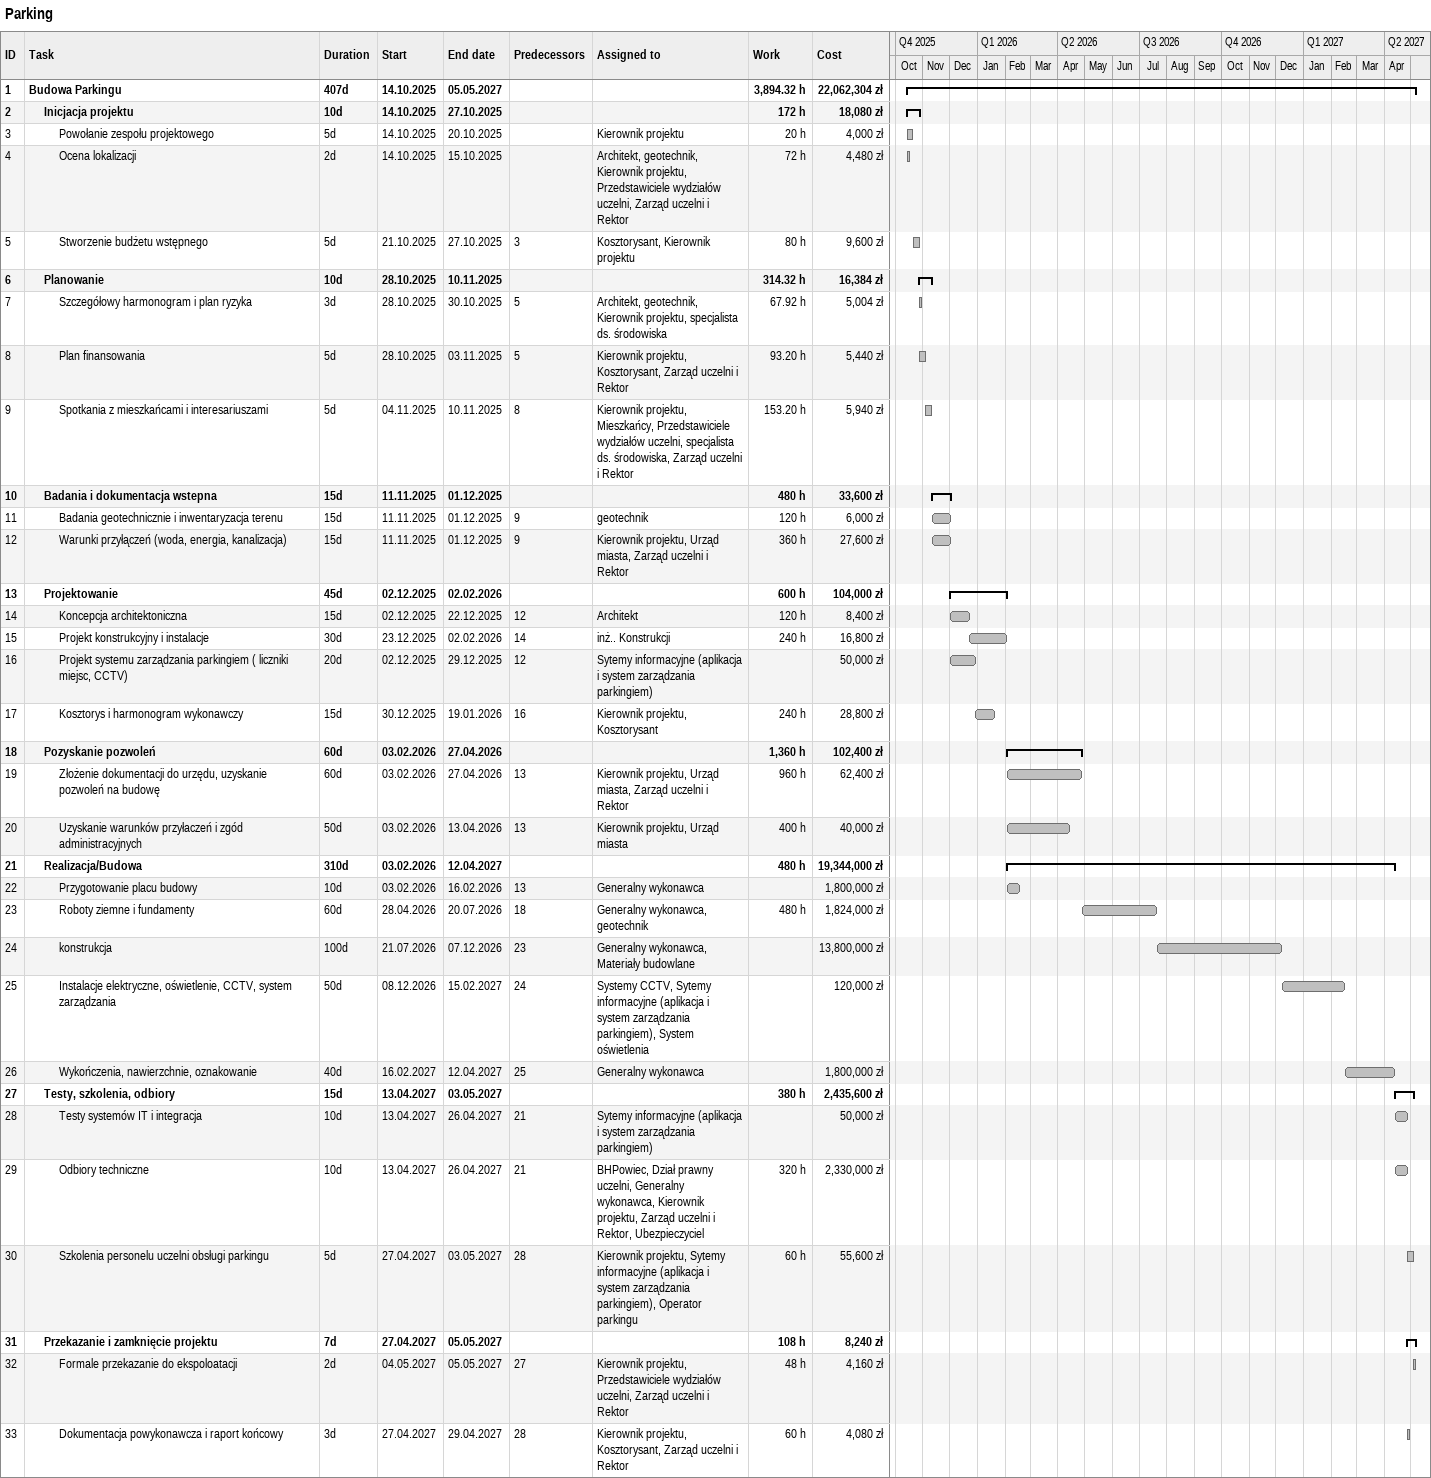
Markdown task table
Parking

| ID | Level | Task | Duration | Start | Finish | Predecessors | Resources | Work (h) | Cost (zł) |
|---|---|---|---|---|---|---|---|---|---|
| 1 | 1 | **Budowa Parkingu** | 407d | 2025-10-14 | 2027-05-05 |  |  | 3894.32 | 22062304 |
| 2 | 2 | **Inicjacja projektu** | 10d | 2025-10-14 | 2025-10-27 |  |  | 172 | 18080 |
| 3 | 3 | Powołanie zespołu projektowego | 5d | 2025-10-14 | 2025-10-20 |  | Kierownik projektu | 20 | 4000 |
| 4 | 3 | Ocena lokalizacji | 2d | 2025-10-14 | 2025-10-15 |  | Architekt, geotechnik, Kierownik projektu, Przedstawiciele wydziałów uczelni, Zarząd uczelni i Rektor | 72 | 4480 |
| 5 | 3 | Stworzenie budżetu wstępnego | 5d | 2025-10-21 | 2025-10-27 | 3 | Kosztorysant, Kierownik projektu | 80 | 9600 |
| 6 | 2 | **Planowanie** | 10d | 2025-10-28 | 2025-11-10 |  |  | 314.32 | 16384 |
| 7 | 3 | Szczegółowy harmonogram i plan ryzyka | 3d | 2025-10-28 | 2025-10-30 | 5 | Architekt, geotechnik, Kierownik projektu, specjalista ds. środowiska | 67.92 | 5004 |
| 8 | 3 | Plan finansowania | 5d | 2025-10-28 | 2025-11-03 | 5 | Kierownik projektu, Kosztorysant, Zarząd uczelni i Rektor | 93.20 | 5440 |
| 9 | 3 | Spotkania z mieszkańcami i interesariuszami | 5d | 2025-11-04 | 2025-11-10 | 8 | Kierownik projektu, Mieszkańcy, Przedstawiciele wydziałów uczelni, specjalista ds. środowiska, Zarząd uczelni i Rektor | 153.20 | 5940 |
| 10 | 2 | **Badania i dokumentacja wstepna** | 15d | 2025-11-11 | 2025-12-01 |  |  | 480 | 33600 |
| 11 | 3 | Badania geotechnicznie i inwentaryzacja terenu | 15d | 2025-11-11 | 2025-12-01 | 9 | geotechnik | 120 | 6000 |
| 12 | 3 | Warunki przyłączeń (woda, energia, kanalizacja) | 15d | 2025-11-11 | 2025-12-01 | 9 | Kierownik projektu, Urząd miasta, Zarząd uczelni i Rektor | 360 | 27600 |
| 13 | 2 | **Projektowanie** | 45d | 2025-12-02 | 2026-02-02 |  |  | 600 | 104000 |
| 14 | 3 | Koncepcja architektoniczna | 15d | 2025-12-02 | 2025-12-22 | 12 | Architekt | 120 | 8400 |
| 15 | 3 | Projekt konstrukcyjny i instalacje | 30d | 2025-12-23 | 2026-02-02 | 14 | inż.. Konstrukcji | 240 | 16800 |
| 16 | 3 | Projekt systemu zarządzania parkingiem ( liczniki miejsc, CCTV) | 20d | 2025-12-02 | 2025-12-29 | 12 | Sytemy informacyjne (aplikacja i system zarządzania parkingiem) |  | 50000 |
| 17 | 3 | Kosztorys i harmonogram wykonawczy | 15d | 2025-12-30 | 2026-01-19 | 16 | Kierownik projektu, Kosztorysant | 240 | 28800 |
| 18 | 2 | **Pozyskanie pozwoleń** | 60d | 2026-02-03 | 2026-04-27 |  |  | 1360 | 102400 |
| 19 | 3 | Złożenie dokumentacji do urzędu, uzyskanie pozwoleń na budowę | 60d | 2026-02-03 | 2026-04-27 | 13 | Kierownik projektu, Urząd miasta, Zarząd uczelni i Rektor | 960 | 62400 |
| 20 | 3 | Uzyskanie warunków przyłaczeń i zgód administracyjnych | 50d | 2026-02-03 | 2026-04-13 | 13 | Kierownik projektu, Urząd miasta | 400 | 40000 |
| 21 | 2 | **Realizacja/Budowa** | 310d | 2026-02-03 | 2027-04-12 |  |  | 480 | 19344000 |
| 22 | 3 | Przygotowanie placu budowy | 10d | 2026-02-03 | 2026-02-16 | 13 | Generalny wykonawca |  | 1800000 |
| 23 | 3 | Roboty ziemne i fundamenty | 60d | 2026-04-28 | 2026-07-20 | 18 | Generalny wykonawca, geotechnik | 480 | 1824000 |
| 24 | 3 | konstrukcja | 100d | 2026-07-21 | 2026-12-07 | 23 | Generalny wykonawca, Materiały budowlane |  | 13800000 |
| 25 | 3 | Instalacje elektryczne, oświetlenie, CCTV, system zarządzania | 50d | 2026-12-08 | 2027-02-15 | 24 | Systemy CCTV, Sytemy informacyjne (aplikacja i system zarządzania parkingiem), System oświetlenia |  | 120000 |
| 26 | 3 | Wykończenia, nawierzchnie, oznakowanie | 40d | 2027-02-16 | 2027-04-12 | 25 | Generalny wykonawca |  | 1800000 |
| 27 | 2 | **Testy, szkolenia, odbiory** | 15d | 2027-04-13 | 2027-05-03 |  |  | 380 | 2435600 |
| 28 | 3 | Testy systemów IT i integracja | 10d | 2027-04-13 | 2027-04-26 | 21 | Sytemy informacyjne (aplikacja i system zarządzania parkingiem) |  | 50000 |
| 29 | 3 | Odbiory techniczne | 10d | 2027-04-13 | 2027-04-26 | 21 | BHPowiec, Dział prawny uczelni, Generalny wykonawca, Kierownik projektu, Zarząd uczelni i Rektor, Ubezpieczyciel | 320 | 2330000 |
| 30 | 3 | Szkolenia personelu uczelni obsługi parkingu | 5d | 2027-04-27 | 2027-05-03 | 28 | Kierownik projektu, Sytemy informacyjne (aplikacja i system zarządzania parkingiem), Operator parkingu | 60 | 55600 |
| 31 | 2 | **Przekazanie i zamknięcie projektu** | 7d | 2027-04-27 | 2027-05-05 |  |  | 108 | 8240 |
| 32 | 3 | Formale przekazanie do ekspoloatacji | 2d | 2027-05-04 | 2027-05-05 | 27 | Kierownik projektu, Przedstawiciele wydziałów uczelni, Zarząd uczelni i Rektor | 48 | 4160 |
| 33 | 3 | Dokumentacja powykonawcza i raport końcowy | 3d | 2027-04-27 | 2027-04-29 | 28 | Kierownik projektu, Kosztorysant, Zarząd uczelni i Rektor | 60 | 4080 |
